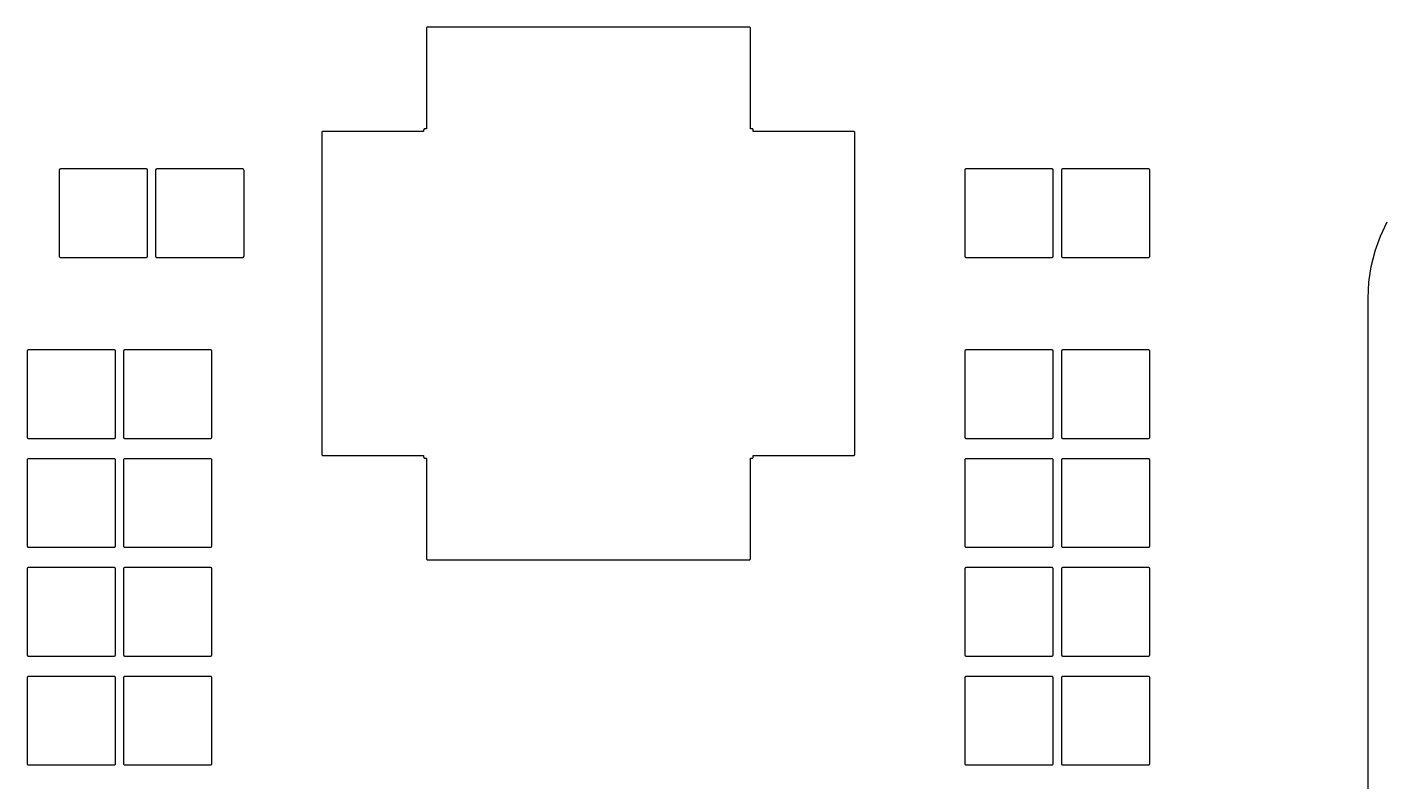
# Model space of a CAD drawing. Header units: inches. Extents: x -0.5 to 10, y -2.4 to 3.9.
# Drawn here: x 3.1665 to 3.6639, y 2.5038 to 2.7812 of the extents above; entities that cross this region are included whole.
import ezdxf

# ---------------------------------------------------------------- set-up
doc = ezdxf.new("R2010")
doc.units = ezdxf.units.IN

msp = doc.modelspace()

# ---------------------------------------------------------------- linework, layer by layer
for points in [[(3.2747, 2.74235), (3.2747, 2.62425), (3.274701, 2.624225), (3.274706, 2.624176), (3.274715, 2.624128), (3.274729, 2.624081), (3.274748, 2.624036), (3.274771, 2.623993), (3.274799, 2.623952), (3.27483, 2.623914), (3.274864, 2.62388), (3.274902, 2.623849), (3.274943, 2.623821), (3.274986, 2.623798), (3.275031, 2.623779), (3.275078, 2.623765), (3.275126, 2.623756), (3.275175, 2.623751), (3.2752, 2.62375), (3.31215, 2.62375), (3.31215, 2.62325), (3.312151, 2.623225), (3.312156, 2.623176), (3.312165, 2.623128), (3.312179, 2.623081), (3.312198, 2.623036), (3.312221, 2.622993), (3.312249, 2.622952), (3.31228, 2.622914), (3.312314, 2.62288), (3.312352, 2.622849), (3.312393, 2.622821), (3.312436, 2.622798), (3.312481, 2.622779), (3.312528, 2.622765), (3.312576, 2.622756), (3.312625, 2.622751), (3.312625, 2.622751), (3.31265, 2.62275), (3.31315, 2.62275), (3.31315, 2.5859), (3.313151, 2.585875), (3.313156, 2.585826), (3.313165, 2.585778), (3.313179, 2.585731), (3.313198, 2.585686), (3.313221, 2.585643), (3.313249, 2.585602), (3.31328, 2.585564), (3.313314, 2.58553), (3.313352, 2.585499), (3.313393, 2.585471), (3.313436, 2.585448), (3.313481, 2.585429), (3.313528, 2.585415), (3.313576, 2.585406), (3.313625, 2.585401), (3.31365, 2.5854), (3.43175, 2.5854), (3.431775, 2.585401), (3.431824, 2.585406), (3.431872, 2.585415), (3.431919, 2.585429), (3.431964, 2.585448), (3.432007, 2.585471), (3.432048, 2.585499), (3.432086, 2.58553), (3.43212, 2.585564), (3.432151, 2.585602), (3.432179, 2.585643), (3.432202, 2.585686), (3.432221, 2.585731), (3.432235, 2.585778), (3.432244, 2.585826), (3.432249, 2.585875), (3.43225, 2.5859), (3.43225, 2.62275), (3.43275, 2.62275), (3.432775, 2.622751), (3.432824, 2.622756), (3.432872, 2.622765), (3.432919, 2.622779), (3.432964, 2.622798), (3.433007, 2.622821), (3.433048, 2.622849), (3.433086, 2.62288), (3.43312, 2.622914), (3.433151, 2.622952), (3.433179, 2.622993), (3.433202, 2.623036), (3.433221, 2.623081), (3.433235, 2.623128), (3.433244, 2.623176), (3.433249, 2.623225), (3.43325, 2.62325), (3.43325, 2.62375), (3.4701, 2.62375), (3.470125, 2.623751), (3.470174, 2.623756), (3.470222, 2.623765), (3.470269, 2.623779), (3.470314, 2.623798), (3.470357, 2.623821), (3.470398, 2.623849), (3.470436, 2.62388), (3.47047, 2.623914), (3.470501, 2.623952), (3.470529, 2.623993), (3.470552, 2.624036), (3.470571, 2.624081), (3.470585, 2.624128), (3.470594, 2.624176), (3.470599, 2.624225), (3.4706, 2.62425), (3.4706, 2.74235), (3.470599, 2.742375), (3.470594, 2.742424), (3.470585, 2.742472), (3.470571, 2.742519), (3.470552, 2.742564), (3.470529, 2.742607), (3.470501, 2.742648), (3.47047, 2.742686), (3.470436, 2.74272), (3.470398, 2.742751), (3.470357, 2.742779), (3.470314, 2.742802), (3.470269, 2.742821), (3.470222, 2.742835), (3.470174, 2.742844), (3.470125, 2.742849), (3.4701, 2.74285), (3.43325, 2.74285), (3.43325, 2.74335), (3.433249, 2.743375), (3.433244, 2.743424), (3.433235, 2.743472), (3.433221, 2.743519), (3.433202, 2.743564), (3.433179, 2.743607), (3.433151, 2.743648), (3.43312, 2.743686), (3.433086, 2.74372), (3.433048, 2.743751), (3.433007, 2.743779), (3.432964, 2.743802), (3.432919, 2.743821), (3.432872, 2.743835), (3.432824, 2.743844), (3.432775, 2.743849), (3.43275, 2.74385), (3.43225, 2.74385), (3.43225, 2.7807), (3.432249, 2.780725), (3.432244, 2.780774), (3.432235, 2.780822), (3.432221, 2.780869), (3.432202, 2.780914), (3.432179, 2.780957), (3.432151, 2.780998), (3.43212, 2.781036), (3.432086, 2.78107), (3.432048, 2.781101), (3.432007, 2.781129), (3.431964, 2.781152), (3.431919, 2.781171), (3.431872, 2.781185), (3.431824, 2.781194), (3.431775, 2.781199), (3.43175, 2.7812), (3.31365, 2.7812), (3.313625, 2.781199), (3.313576, 2.781194), (3.313528, 2.781185), (3.313481, 2.781171), (3.313436, 2.781152), (3.313393, 2.781129), (3.313352, 2.781101), (3.313314, 2.78107), (3.31328, 2.781036), (3.313249, 2.780998), (3.313221, 2.780957), (3.313198, 2.780914), (3.313179, 2.780869), (3.313165, 2.780822), (3.313156, 2.780774), (3.313151, 2.780725), (3.31315, 2.7807), (3.31315, 2.74385), (3.31265, 2.74385), (3.312625, 2.743849), (3.312576, 2.743844), (3.312528, 2.743835), (3.312481, 2.743821), (3.312436, 2.743802), (3.312393, 2.743779), (3.312352, 2.743751), (3.312314, 2.74372), (3.31228, 2.743686), (3.312249, 2.743648), (3.312221, 2.743607), (3.312198, 2.743564), (3.312179, 2.743519), (3.312165, 2.743472), (3.312156, 2.743424), (3.312151, 2.743375), (3.31215, 2.74335), (3.31215, 2.74285), (3.2752, 2.74285), (3.275175, 2.742849), (3.275126, 2.742844), (3.275078, 2.742835), (3.275031, 2.742821), (3.274986, 2.742802), (3.274943, 2.742779), (3.274902, 2.742751), (3.274864, 2.74272), (3.27483, 2.742686), (3.274799, 2.742648), (3.274771, 2.742607), (3.274748, 2.742564), (3.274729, 2.742519), (3.274715, 2.742472), (3.274706, 2.742424), (3.274701, 2.742375)], [(3.178725, 2.696551), (3.178725, 2.696551), (3.17875, 2.69655), (3.21025, 2.69655), (3.210275, 2.696551), (3.210324, 2.696556), (3.210372, 2.696565), (3.210419, 2.696579), (3.210464, 2.696598), (3.210507, 2.696621), (3.210548, 2.696649), (3.210586, 2.69668), (3.21062, 2.696714), (3.210651, 2.696752), (3.210679, 2.696793), (3.210702, 2.696836), (3.210721, 2.696881), (3.210735, 2.696928), (3.210744, 2.696976), (3.210749, 2.697025), (3.21075, 2.69705), (3.21075, 2.72855), (3.210749, 2.728575), (3.210744, 2.728624), (3.210735, 2.728672), (3.210721, 2.728719), (3.210702, 2.728764), (3.210679, 2.728807), (3.210651, 2.728848), (3.21062, 2.728886), (3.210586, 2.72892), (3.210548, 2.728951), (3.210507, 2.728979), (3.210464, 2.729002), (3.210419, 2.729021), (3.210372, 2.729035), (3.210324, 2.729044), (3.210275, 2.729049), (3.21025, 2.72905), (3.17875, 2.72905), (3.178725, 2.729049), (3.178676, 2.729044), (3.178628, 2.729035), (3.178581, 2.729021), (3.178536, 2.729002), (3.178493, 2.728979), (3.178452, 2.728951), (3.178414, 2.72892), (3.17838, 2.728886), (3.178349, 2.728848), (3.178321, 2.728807), (3.178298, 2.728764), (3.178279, 2.728719), (3.178265, 2.728672), (3.178256, 2.728624), (3.178251, 2.728575), (3.17825, 2.72855), (3.17825, 2.69705), (3.178251, 2.697025), (3.178256, 2.696976), (3.178265, 2.696928), (3.178279, 2.696881), (3.178298, 2.696836), (3.178321, 2.696793), (3.178349, 2.696752), (3.17838, 2.696714), (3.178414, 2.69668), (3.178452, 2.696649), (3.178493, 2.696621), (3.178536, 2.696598), (3.178581, 2.696579), (3.178628, 2.696565), (3.178676, 2.696556)], [(3.214125, 2.696551), (3.214125, 2.696551), (3.21415, 2.69655), (3.24565, 2.69655), (3.245675, 2.696551), (3.245724, 2.696556), (3.245772, 2.696565), (3.245819, 2.696579), (3.245864, 2.696598), (3.245907, 2.696621), (3.245948, 2.696649), (3.245986, 2.69668), (3.24602, 2.696714), (3.246051, 2.696752), (3.246079, 2.696793), (3.246102, 2.696836), (3.246121, 2.696881), (3.246135, 2.696928), (3.246144, 2.696976), (3.246149, 2.697025), (3.24615, 2.69705), (3.24615, 2.72855), (3.246149, 2.728575), (3.246144, 2.728624), (3.246135, 2.728672), (3.246121, 2.728719), (3.246102, 2.728764), (3.246079, 2.728807), (3.246051, 2.728848), (3.24602, 2.728886), (3.245986, 2.72892), (3.245948, 2.728951), (3.245907, 2.728979), (3.245864, 2.729002), (3.245819, 2.729021), (3.245772, 2.729035), (3.245724, 2.729044), (3.245675, 2.729049), (3.24565, 2.72905), (3.21415, 2.72905), (3.214125, 2.729049), (3.214076, 2.729044), (3.214028, 2.729035), (3.213981, 2.729021), (3.213936, 2.729002), (3.213893, 2.728979), (3.213852, 2.728951), (3.213814, 2.72892), (3.21378, 2.728886), (3.213749, 2.728848), (3.213721, 2.728807), (3.213698, 2.728764), (3.213679, 2.728719), (3.213665, 2.728672), (3.213656, 2.728624), (3.213651, 2.728575), (3.21365, 2.72855), (3.21365, 2.69705), (3.213651, 2.697025), (3.213656, 2.696976), (3.213665, 2.696928), (3.213679, 2.696881), (3.213698, 2.696836), (3.213721, 2.696793), (3.213749, 2.696752), (3.21378, 2.696714), (3.213814, 2.69668), (3.213852, 2.696649), (3.213893, 2.696621), (3.213936, 2.696598), (3.213981, 2.696579), (3.214028, 2.696565), (3.214076, 2.696556)], [(3.511425, 2.696551), (3.511425, 2.696551), (3.51145, 2.69655), (3.54295, 2.69655), (3.542975, 2.696551), (3.543024, 2.696556), (3.543072, 2.696565), (3.543119, 2.696579), (3.543164, 2.696598), (3.543207, 2.696621), (3.543248, 2.696649), (3.543286, 2.69668), (3.54332, 2.696714), (3.543351, 2.696752), (3.543379, 2.696793), (3.543402, 2.696836), (3.543421, 2.696881), (3.543435, 2.696928), (3.543444, 2.696976), (3.543449, 2.697025), (3.54345, 2.69705), (3.54345, 2.72855), (3.543449, 2.728575), (3.543444, 2.728624), (3.543435, 2.728672), (3.543421, 2.728719), (3.543402, 2.728764), (3.543379, 2.728807), (3.543351, 2.728848), (3.54332, 2.728886), (3.543286, 2.72892), (3.543248, 2.728951), (3.543207, 2.728979), (3.543164, 2.729002), (3.543119, 2.729021), (3.543072, 2.729035), (3.543024, 2.729044), (3.542975, 2.729049), (3.54295, 2.72905), (3.51145, 2.72905), (3.511425, 2.729049), (3.511376, 2.729044), (3.511328, 2.729035), (3.511281, 2.729021), (3.511236, 2.729002), (3.511193, 2.728979), (3.511152, 2.728951), (3.511114, 2.72892), (3.51108, 2.728886), (3.511049, 2.728848), (3.511021, 2.728807), (3.510998, 2.728764), (3.510979, 2.728719), (3.510965, 2.728672), (3.510956, 2.728624), (3.510951, 2.728575), (3.51095, 2.72855), (3.51095, 2.69705), (3.510951, 2.697025), (3.510956, 2.696976), (3.510965, 2.696928), (3.510979, 2.696881), (3.510998, 2.696836), (3.511021, 2.696793), (3.511049, 2.696752), (3.51108, 2.696714), (3.511114, 2.69668), (3.511152, 2.696649), (3.511193, 2.696621), (3.511236, 2.696598), (3.511281, 2.696579), (3.511328, 2.696565), (3.511376, 2.696556)], [(3.546925, 2.696551), (3.546925, 2.696551), (3.54695, 2.69655), (3.57845, 2.69655), (3.578475, 2.696551), (3.578524, 2.696556), (3.578572, 2.696565), (3.578619, 2.696579), (3.578664, 2.696598), (3.578707, 2.696621), (3.578748, 2.696649), (3.578786, 2.69668), (3.57882, 2.696714), (3.578851, 2.696752), (3.578879, 2.696793), (3.578902, 2.696836), (3.578921, 2.696881), (3.578935, 2.696928), (3.578944, 2.696976), (3.578949, 2.697025), (3.57895, 2.69705), (3.57895, 2.72855), (3.578949, 2.728575), (3.578944, 2.728624), (3.578935, 2.728672), (3.578921, 2.728719), (3.578902, 2.728764), (3.578879, 2.728807), (3.578851, 2.728848), (3.57882, 2.728886), (3.578786, 2.72892), (3.578748, 2.728951), (3.578707, 2.728979), (3.578664, 2.729002), (3.578619, 2.729021), (3.578572, 2.729035), (3.578524, 2.729044), (3.578475, 2.729049), (3.57845, 2.72905), (3.54695, 2.72905), (3.546925, 2.729049), (3.546876, 2.729044), (3.546828, 2.729035), (3.546781, 2.729021), (3.546736, 2.729002), (3.546693, 2.728979), (3.546652, 2.728951), (3.546614, 2.72892), (3.54658, 2.728886), (3.546549, 2.728848), (3.546521, 2.728807), (3.546498, 2.728764), (3.546479, 2.728719), (3.546465, 2.728672), (3.546456, 2.728624), (3.546451, 2.728575), (3.54645, 2.72855), (3.54645, 2.69705), (3.546451, 2.697025), (3.546456, 2.696976), (3.546465, 2.696928), (3.546479, 2.696881), (3.546498, 2.696836), (3.546521, 2.696793), (3.546549, 2.696752), (3.54658, 2.696714), (3.546614, 2.69668), (3.546652, 2.696649), (3.546693, 2.696621), (3.546736, 2.696598), (3.546781, 2.696579), (3.546828, 2.696565), (3.546876, 2.696556)], [(3.166925, 2.630051), (3.166925, 2.630051), (3.16695, 2.63005), (3.19845, 2.63005), (3.198475, 2.630051), (3.198524, 2.630056), (3.198572, 2.630065), (3.198619, 2.630079), (3.198664, 2.630098), (3.198707, 2.630121), (3.198748, 2.630149), (3.198786, 2.63018), (3.19882, 2.630214), (3.198851, 2.630252), (3.198879, 2.630293), (3.198902, 2.630336), (3.198921, 2.630381), (3.198935, 2.630428), (3.198944, 2.630476), (3.198949, 2.630525), (3.19895, 2.63055), (3.19895, 2.66205), (3.198949, 2.662075), (3.198944, 2.662124), (3.198935, 2.662172), (3.198921, 2.662219), (3.198902, 2.662264), (3.198879, 2.662307), (3.198851, 2.662348), (3.19882, 2.662386), (3.198786, 2.66242), (3.198748, 2.662451), (3.198707, 2.662479), (3.198664, 2.662502), (3.198619, 2.662521), (3.198572, 2.662535), (3.198524, 2.662544), (3.198475, 2.662549), (3.19845, 2.66255), (3.16695, 2.66255), (3.166925, 2.662549), (3.166876, 2.662544), (3.166828, 2.662535), (3.166781, 2.662521), (3.166736, 2.662502), (3.166693, 2.662479), (3.166652, 2.662451), (3.166614, 2.66242), (3.16658, 2.662386), (3.166549, 2.662348), (3.166521, 2.662307), (3.166498, 2.662264), (3.166479, 2.662219), (3.166465, 2.662172), (3.166456, 2.662124), (3.166451, 2.662075), (3.16645, 2.66205), (3.16645, 2.63055), (3.166451, 2.630525), (3.166456, 2.630476), (3.166465, 2.630428), (3.166479, 2.630381), (3.166498, 2.630336), (3.166521, 2.630293), (3.166549, 2.630252), (3.16658, 2.630214), (3.166614, 2.63018), (3.166652, 2.630149), (3.166693, 2.630121), (3.166736, 2.630098), (3.166781, 2.630079), (3.166828, 2.630065), (3.166876, 2.630056)], [(3.202325, 2.630051), (3.202325, 2.630051), (3.20235, 2.63005), (3.23385, 2.63005), (3.233875, 2.630051), (3.233924, 2.630056), (3.233972, 2.630065), (3.234019, 2.630079), (3.234064, 2.630098), (3.234107, 2.630121), (3.234148, 2.630149), (3.234186, 2.63018), (3.23422, 2.630214), (3.234251, 2.630252), (3.234279, 2.630293), (3.234302, 2.630336), (3.234321, 2.630381), (3.234335, 2.630428), (3.234344, 2.630476), (3.234349, 2.630525), (3.23435, 2.63055), (3.23435, 2.66205), (3.234349, 2.662075), (3.234344, 2.662124), (3.234335, 2.662172), (3.234321, 2.662219), (3.234302, 2.662264), (3.234279, 2.662307), (3.234251, 2.662348), (3.23422, 2.662386), (3.234186, 2.66242), (3.234148, 2.662451), (3.234107, 2.662479), (3.234064, 2.662502), (3.234019, 2.662521), (3.233972, 2.662535), (3.233924, 2.662544), (3.233875, 2.662549), (3.23385, 2.66255), (3.20235, 2.66255), (3.202325, 2.662549), (3.202276, 2.662544), (3.202228, 2.662535), (3.202181, 2.662521), (3.202136, 2.662502), (3.202093, 2.662479), (3.202052, 2.662451), (3.202014, 2.66242), (3.20198, 2.662386), (3.201949, 2.662348), (3.201921, 2.662307), (3.201898, 2.662264), (3.201879, 2.662219), (3.201865, 2.662172), (3.201856, 2.662124), (3.201851, 2.662075), (3.20185, 2.66205), (3.20185, 2.63055), (3.201851, 2.630525), (3.201856, 2.630476), (3.201865, 2.630428), (3.201879, 2.630381), (3.201898, 2.630336), (3.201921, 2.630293), (3.201949, 2.630252), (3.20198, 2.630214), (3.202014, 2.63018), (3.202052, 2.630149), (3.202093, 2.630121), (3.202136, 2.630098), (3.202181, 2.630079), (3.202228, 2.630065), (3.202276, 2.630056)], [(3.511425, 2.630051), (3.511425, 2.630051), (3.51145, 2.63005), (3.54295, 2.63005), (3.542975, 2.630051), (3.543024, 2.630056), (3.543072, 2.630065), (3.543119, 2.630079), (3.543164, 2.630098), (3.543207, 2.630121), (3.543248, 2.630149), (3.543286, 2.63018), (3.54332, 2.630214), (3.543351, 2.630252), (3.543379, 2.630293), (3.543402, 2.630336), (3.543421, 2.630381), (3.543435, 2.630428), (3.543444, 2.630476), (3.543449, 2.630525), (3.54345, 2.63055), (3.54345, 2.66205), (3.543449, 2.662075), (3.543444, 2.662124), (3.543435, 2.662172), (3.543421, 2.662219), (3.543402, 2.662264), (3.543379, 2.662307), (3.543351, 2.662348), (3.54332, 2.662386), (3.543286, 2.66242), (3.543248, 2.662451), (3.543207, 2.662479), (3.543164, 2.662502), (3.543119, 2.662521), (3.543072, 2.662535), (3.543024, 2.662544), (3.542975, 2.662549), (3.54295, 2.66255), (3.51145, 2.66255), (3.511425, 2.662549), (3.511376, 2.662544), (3.511328, 2.662535), (3.511281, 2.662521), (3.511236, 2.662502), (3.511193, 2.662479), (3.511152, 2.662451), (3.511114, 2.66242), (3.51108, 2.662386), (3.511049, 2.662348), (3.511021, 2.662307), (3.510998, 2.662264), (3.510979, 2.662219), (3.510965, 2.662172), (3.510956, 2.662124), (3.510951, 2.662075), (3.51095, 2.66205), (3.51095, 2.63055), (3.510951, 2.630525), (3.510956, 2.630476), (3.510965, 2.630428), (3.510979, 2.630381), (3.510998, 2.630336), (3.511021, 2.630293), (3.511049, 2.630252), (3.51108, 2.630214), (3.511114, 2.63018), (3.511152, 2.630149), (3.511193, 2.630121), (3.511236, 2.630098), (3.511281, 2.630079), (3.511328, 2.630065), (3.511376, 2.630056)], [(3.546925, 2.630051), (3.546925, 2.630051), (3.54695, 2.63005), (3.57845, 2.63005), (3.578475, 2.630051), (3.578524, 2.630056), (3.578572, 2.630065), (3.578619, 2.630079), (3.578664, 2.630098), (3.578707, 2.630121), (3.578748, 2.630149), (3.578786, 2.63018), (3.57882, 2.630214), (3.578851, 2.630252), (3.578879, 2.630293), (3.578902, 2.630336), (3.578921, 2.630381), (3.578935, 2.630428), (3.578944, 2.630476), (3.578949, 2.630525), (3.57895, 2.63055), (3.57895, 2.66205), (3.578949, 2.662075), (3.578944, 2.662124), (3.578935, 2.662172), (3.578921, 2.662219), (3.578902, 2.662264), (3.578879, 2.662307), (3.578851, 2.662348), (3.57882, 2.662386), (3.578786, 2.66242), (3.578748, 2.662451), (3.578707, 2.662479), (3.578664, 2.662502), (3.578619, 2.662521), (3.578572, 2.662535), (3.578524, 2.662544), (3.578475, 2.662549), (3.57845, 2.66255), (3.54695, 2.66255), (3.546925, 2.662549), (3.546876, 2.662544), (3.546828, 2.662535), (3.546781, 2.662521), (3.546736, 2.662502), (3.546693, 2.662479), (3.546652, 2.662451), (3.546614, 2.66242), (3.54658, 2.662386), (3.546549, 2.662348), (3.546521, 2.662307), (3.546498, 2.662264), (3.546479, 2.662219), (3.546465, 2.662172), (3.546456, 2.662124), (3.546451, 2.662075), (3.54645, 2.66205), (3.54645, 2.63055), (3.546451, 2.630525), (3.546456, 2.630476), (3.546465, 2.630428), (3.546479, 2.630381), (3.546498, 2.630336), (3.546521, 2.630293), (3.546549, 2.630252), (3.54658, 2.630214), (3.546614, 2.63018), (3.546652, 2.630149), (3.546693, 2.630121), (3.546736, 2.630098), (3.546781, 2.630079), (3.546828, 2.630065), (3.546876, 2.630056)], [(3.166925, 2.590051), (3.166925, 2.590051), (3.16695, 2.59005), (3.19845, 2.59005), (3.198475, 2.590051), (3.198524, 2.590056), (3.198572, 2.590065), (3.198619, 2.590079), (3.198664, 2.590098), (3.198707, 2.590121), (3.198748, 2.590149), (3.198786, 2.59018), (3.19882, 2.590214), (3.198851, 2.590252), (3.198879, 2.590293), (3.198902, 2.590336), (3.198921, 2.590381), (3.198935, 2.590428), (3.198944, 2.590476), (3.198949, 2.590525), (3.19895, 2.59055), (3.19895, 2.62205), (3.198949, 2.622075), (3.198944, 2.622124), (3.198935, 2.622172), (3.198921, 2.622219), (3.198902, 2.622264), (3.198879, 2.622307), (3.198851, 2.622348), (3.19882, 2.622386), (3.198786, 2.62242), (3.198748, 2.622451), (3.198707, 2.622479), (3.198664, 2.622502), (3.198619, 2.622521), (3.198572, 2.622535), (3.198524, 2.622544), (3.198475, 2.622549), (3.19845, 2.62255), (3.16695, 2.62255), (3.166925, 2.622549), (3.166876, 2.622544), (3.166828, 2.622535), (3.166781, 2.622521), (3.166736, 2.622502), (3.166693, 2.622479), (3.166652, 2.622451), (3.166614, 2.62242), (3.16658, 2.622386), (3.166549, 2.622348), (3.166521, 2.622307), (3.166498, 2.622264), (3.166479, 2.622219), (3.166465, 2.622172), (3.166456, 2.622124), (3.166451, 2.622075), (3.16645, 2.62205), (3.16645, 2.59055), (3.166451, 2.590525), (3.166456, 2.590476), (3.166465, 2.590428), (3.166479, 2.590381), (3.166498, 2.590336), (3.166521, 2.590293), (3.166549, 2.590252), (3.16658, 2.590214), (3.166614, 2.59018), (3.166652, 2.590149), (3.166693, 2.590121), (3.166736, 2.590098), (3.166781, 2.590079), (3.166828, 2.590065), (3.166876, 2.590056)], [(3.202325, 2.590051), (3.202325, 2.590051), (3.20235, 2.59005), (3.23385, 2.59005), (3.233875, 2.590051), (3.233924, 2.590056), (3.233972, 2.590065), (3.234019, 2.590079), (3.234064, 2.590098), (3.234107, 2.590121), (3.234148, 2.590149), (3.234186, 2.59018), (3.23422, 2.590214), (3.234251, 2.590252), (3.234279, 2.590293), (3.234302, 2.590336), (3.234321, 2.590381), (3.234335, 2.590428), (3.234344, 2.590476), (3.234349, 2.590525), (3.23435, 2.59055), (3.23435, 2.62205), (3.234349, 2.622075), (3.234344, 2.622124), (3.234335, 2.622172), (3.234321, 2.622219), (3.234302, 2.622264), (3.234279, 2.622307), (3.234251, 2.622348), (3.23422, 2.622386), (3.234186, 2.62242), (3.234148, 2.622451), (3.234107, 2.622479), (3.234064, 2.622502), (3.234019, 2.622521), (3.233972, 2.622535), (3.233924, 2.622544), (3.233875, 2.622549), (3.23385, 2.62255), (3.20235, 2.62255), (3.202325, 2.622549), (3.202276, 2.622544), (3.202228, 2.622535), (3.202181, 2.622521), (3.202136, 2.622502), (3.202093, 2.622479), (3.202052, 2.622451), (3.202014, 2.62242), (3.20198, 2.622386), (3.201949, 2.622348), (3.201921, 2.622307), (3.201898, 2.622264), (3.201879, 2.622219), (3.201865, 2.622172), (3.201856, 2.622124), (3.201851, 2.622075), (3.20185, 2.62205), (3.20185, 2.59055), (3.201851, 2.590525), (3.201856, 2.590476), (3.201865, 2.590428), (3.201879, 2.590381), (3.201898, 2.590336), (3.201921, 2.590293), (3.201949, 2.590252), (3.20198, 2.590214), (3.202014, 2.59018), (3.202052, 2.590149), (3.202093, 2.590121), (3.202136, 2.590098), (3.202181, 2.590079), (3.202228, 2.590065), (3.202276, 2.590056)], [(3.511425, 2.590051), (3.511425, 2.590051), (3.51145, 2.59005), (3.54295, 2.59005), (3.542975, 2.590051), (3.543024, 2.590056), (3.543072, 2.590065), (3.543119, 2.590079), (3.543164, 2.590098), (3.543207, 2.590121), (3.543248, 2.590149), (3.543286, 2.59018), (3.54332, 2.590214), (3.543351, 2.590252), (3.543379, 2.590293), (3.543402, 2.590336), (3.543421, 2.590381), (3.543435, 2.590428), (3.543444, 2.590476), (3.543449, 2.590525), (3.54345, 2.59055), (3.54345, 2.62205), (3.543449, 2.622075), (3.543444, 2.622124), (3.543435, 2.622172), (3.543421, 2.622219), (3.543402, 2.622264), (3.543379, 2.622307), (3.543351, 2.622348), (3.54332, 2.622386), (3.543286, 2.62242), (3.543248, 2.622451), (3.543207, 2.622479), (3.543164, 2.622502), (3.543119, 2.622521), (3.543072, 2.622535), (3.543024, 2.622544), (3.542975, 2.622549), (3.54295, 2.62255), (3.51145, 2.62255), (3.511425, 2.622549), (3.511376, 2.622544), (3.511328, 2.622535), (3.511281, 2.622521), (3.511236, 2.622502), (3.511193, 2.622479), (3.511152, 2.622451), (3.511114, 2.62242), (3.51108, 2.622386), (3.511049, 2.622348), (3.511021, 2.622307), (3.510998, 2.622264), (3.510979, 2.622219), (3.510965, 2.622172), (3.510956, 2.622124), (3.510951, 2.622075), (3.51095, 2.62205), (3.51095, 2.59055), (3.510951, 2.590525), (3.510956, 2.590476), (3.510965, 2.590428), (3.510979, 2.590381), (3.510998, 2.590336), (3.511021, 2.590293), (3.511049, 2.590252), (3.51108, 2.590214), (3.511114, 2.59018), (3.511152, 2.590149), (3.511193, 2.590121), (3.511236, 2.590098), (3.511281, 2.590079), (3.511328, 2.590065), (3.511376, 2.590056)], [(3.546925, 2.590051), (3.546925, 2.590051), (3.54695, 2.59005), (3.57845, 2.59005), (3.578475, 2.590051), (3.578524, 2.590056), (3.578572, 2.590065), (3.578619, 2.590079), (3.578664, 2.590098), (3.578707, 2.590121), (3.578748, 2.590149), (3.578786, 2.59018), (3.57882, 2.590214), (3.578851, 2.590252), (3.578879, 2.590293), (3.578902, 2.590336), (3.578921, 2.590381), (3.578935, 2.590428), (3.578944, 2.590476), (3.578949, 2.590525), (3.57895, 2.59055), (3.57895, 2.62205), (3.578949, 2.622075), (3.578944, 2.622124), (3.578935, 2.622172), (3.578921, 2.622219), (3.578902, 2.622264), (3.578879, 2.622307), (3.578851, 2.622348), (3.57882, 2.622386), (3.578786, 2.62242), (3.578748, 2.622451), (3.578707, 2.622479), (3.578664, 2.622502), (3.578619, 2.622521), (3.578572, 2.622535), (3.578524, 2.622544), (3.578475, 2.622549), (3.57845, 2.62255), (3.54695, 2.62255), (3.546925, 2.622549), (3.546876, 2.622544), (3.546828, 2.622535), (3.546781, 2.622521), (3.546736, 2.622502), (3.546693, 2.622479), (3.546652, 2.622451), (3.546614, 2.62242), (3.54658, 2.622386), (3.546549, 2.622348), (3.546521, 2.622307), (3.546498, 2.622264), (3.546479, 2.622219), (3.546465, 2.622172), (3.546456, 2.622124), (3.546451, 2.622075), (3.54645, 2.62205), (3.54645, 2.59055), (3.546451, 2.590525), (3.546456, 2.590476), (3.546465, 2.590428), (3.546479, 2.590381), (3.546498, 2.590336), (3.546521, 2.590293), (3.546549, 2.590252), (3.54658, 2.590214), (3.546614, 2.59018), (3.546652, 2.590149), (3.546693, 2.590121), (3.546736, 2.590098), (3.546781, 2.590079), (3.546828, 2.590065), (3.546876, 2.590056)], [(3.166925, 2.550051), (3.166925, 2.550051), (3.16695, 2.55005), (3.19845, 2.55005), (3.198475, 2.550051), (3.198524, 2.550056), (3.198572, 2.550065), (3.198619, 2.550079), (3.198664, 2.550098), (3.198707, 2.550121), (3.198748, 2.550149), (3.198786, 2.55018), (3.19882, 2.550214), (3.198851, 2.550252), (3.198879, 2.550293), (3.198902, 2.550336), (3.198921, 2.550381), (3.198935, 2.550428), (3.198944, 2.550476), (3.198949, 2.550525), (3.19895, 2.55055), (3.19895, 2.58205), (3.198949, 2.582075), (3.198944, 2.582124), (3.198935, 2.582172), (3.198921, 2.582219), (3.198902, 2.582264), (3.198879, 2.582307), (3.198851, 2.582348), (3.19882, 2.582386), (3.198786, 2.58242), (3.198748, 2.582451), (3.198707, 2.582479), (3.198664, 2.582502), (3.198619, 2.582521), (3.198572, 2.582535), (3.198524, 2.582544), (3.198475, 2.582549), (3.19845, 2.58255), (3.16695, 2.58255), (3.166925, 2.582549), (3.166876, 2.582544), (3.166828, 2.582535), (3.166781, 2.582521), (3.166736, 2.582502), (3.166693, 2.582479), (3.166652, 2.582451), (3.166614, 2.58242), (3.16658, 2.582386), (3.166549, 2.582348), (3.166521, 2.582307), (3.166498, 2.582264), (3.166479, 2.582219), (3.166465, 2.582172), (3.166456, 2.582124), (3.166451, 2.582075), (3.16645, 2.58205), (3.16645, 2.55055), (3.166451, 2.550525), (3.166456, 2.550476), (3.166465, 2.550428), (3.166479, 2.550381), (3.166498, 2.550336), (3.166521, 2.550293), (3.166549, 2.550252), (3.16658, 2.550214), (3.166614, 2.55018), (3.166652, 2.550149), (3.166693, 2.550121), (3.166736, 2.550098), (3.166781, 2.550079), (3.166828, 2.550065), (3.166876, 2.550056)], [(3.202325, 2.550051), (3.202325, 2.550051), (3.20235, 2.55005), (3.23385, 2.55005), (3.233875, 2.550051), (3.233924, 2.550056), (3.233972, 2.550065), (3.234019, 2.550079), (3.234064, 2.550098), (3.234107, 2.550121), (3.234148, 2.550149), (3.234186, 2.55018), (3.23422, 2.550214), (3.234251, 2.550252), (3.234279, 2.550293), (3.234302, 2.550336), (3.234321, 2.550381), (3.234335, 2.550428), (3.234344, 2.550476), (3.234349, 2.550525), (3.23435, 2.55055), (3.23435, 2.58205), (3.234349, 2.582075), (3.234344, 2.582124), (3.234335, 2.582172), (3.234321, 2.582219), (3.234302, 2.582264), (3.234279, 2.582307), (3.234251, 2.582348), (3.23422, 2.582386), (3.234186, 2.58242), (3.234148, 2.582451), (3.234107, 2.582479), (3.234064, 2.582502), (3.234019, 2.582521), (3.233972, 2.582535), (3.233924, 2.582544), (3.233875, 2.582549), (3.23385, 2.58255), (3.20235, 2.58255), (3.202325, 2.582549), (3.202276, 2.582544), (3.202228, 2.582535), (3.202181, 2.582521), (3.202136, 2.582502), (3.202093, 2.582479), (3.202052, 2.582451), (3.202014, 2.58242), (3.20198, 2.582386), (3.201949, 2.582348), (3.201921, 2.582307), (3.201898, 2.582264), (3.201879, 2.582219), (3.201865, 2.582172), (3.201856, 2.582124), (3.201851, 2.582075), (3.20185, 2.58205), (3.20185, 2.55055), (3.201851, 2.550525), (3.201856, 2.550476), (3.201865, 2.550428), (3.201879, 2.550381), (3.201898, 2.550336), (3.201921, 2.550293), (3.201949, 2.550252), (3.20198, 2.550214), (3.202014, 2.55018), (3.202052, 2.550149), (3.202093, 2.550121), (3.202136, 2.550098), (3.202181, 2.550079), (3.202228, 2.550065), (3.202276, 2.550056)], [(3.511425, 2.550051), (3.511425, 2.550051), (3.51145, 2.55005), (3.54295, 2.55005), (3.542975, 2.550051), (3.543024, 2.550056), (3.543072, 2.550065), (3.543119, 2.550079), (3.543164, 2.550098), (3.543207, 2.550121), (3.543248, 2.550149), (3.543286, 2.55018), (3.54332, 2.550214), (3.543351, 2.550252), (3.543379, 2.550293), (3.543402, 2.550336), (3.543421, 2.550381), (3.543435, 2.550428), (3.543444, 2.550476), (3.543449, 2.550525), (3.54345, 2.55055), (3.54345, 2.58205), (3.543449, 2.582075), (3.543444, 2.582124), (3.543435, 2.582172), (3.543421, 2.582219), (3.543402, 2.582264), (3.543379, 2.582307), (3.543351, 2.582348), (3.54332, 2.582386), (3.543286, 2.58242), (3.543248, 2.582451), (3.543207, 2.582479), (3.543164, 2.582502), (3.543119, 2.582521), (3.543072, 2.582535), (3.543024, 2.582544), (3.542975, 2.582549), (3.54295, 2.58255), (3.51145, 2.58255), (3.511425, 2.582549), (3.511376, 2.582544), (3.511328, 2.582535), (3.511281, 2.582521), (3.511236, 2.582502), (3.511193, 2.582479), (3.511152, 2.582451), (3.511114, 2.58242), (3.51108, 2.582386), (3.511049, 2.582348), (3.511021, 2.582307), (3.510998, 2.582264), (3.510979, 2.582219), (3.510965, 2.582172), (3.510956, 2.582124), (3.510951, 2.582075), (3.51095, 2.58205), (3.51095, 2.55055), (3.510951, 2.550525), (3.510956, 2.550476), (3.510965, 2.550428), (3.510979, 2.550381), (3.510998, 2.550336), (3.511021, 2.550293), (3.511049, 2.550252), (3.51108, 2.550214), (3.511114, 2.55018), (3.511152, 2.550149), (3.511193, 2.550121), (3.511236, 2.550098), (3.511281, 2.550079), (3.511328, 2.550065), (3.511376, 2.550056)], [(3.546925, 2.550051), (3.546925, 2.550051), (3.54695, 2.55005), (3.57845, 2.55005), (3.578475, 2.550051), (3.578524, 2.550056), (3.578572, 2.550065), (3.578619, 2.550079), (3.578664, 2.550098), (3.578707, 2.550121), (3.578748, 2.550149), (3.578786, 2.55018), (3.57882, 2.550214), (3.578851, 2.550252), (3.578879, 2.550293), (3.578902, 2.550336), (3.578921, 2.550381), (3.578935, 2.550428), (3.578944, 2.550476), (3.578949, 2.550525), (3.57895, 2.55055), (3.57895, 2.58205), (3.578949, 2.582075), (3.578944, 2.582124), (3.578935, 2.582172), (3.578921, 2.582219), (3.578902, 2.582264), (3.578879, 2.582307), (3.578851, 2.582348), (3.57882, 2.582386), (3.578786, 2.58242), (3.578748, 2.582451), (3.578707, 2.582479), (3.578664, 2.582502), (3.578619, 2.582521), (3.578572, 2.582535), (3.578524, 2.582544), (3.578475, 2.582549), (3.57845, 2.58255), (3.54695, 2.58255), (3.546925, 2.582549), (3.546876, 2.582544), (3.546828, 2.582535), (3.546781, 2.582521), (3.546736, 2.582502), (3.546693, 2.582479), (3.546652, 2.582451), (3.546614, 2.58242), (3.54658, 2.582386), (3.546549, 2.582348), (3.546521, 2.582307), (3.546498, 2.582264), (3.546479, 2.582219), (3.546465, 2.582172), (3.546456, 2.582124), (3.546451, 2.582075), (3.54645, 2.58205), (3.54645, 2.55055), (3.546451, 2.550525), (3.546456, 2.550476), (3.546465, 2.550428), (3.546479, 2.550381), (3.546498, 2.550336), (3.546521, 2.550293), (3.546549, 2.550252), (3.54658, 2.550214), (3.546614, 2.55018), (3.546652, 2.550149), (3.546693, 2.550121), (3.546736, 2.550098), (3.546781, 2.550079), (3.546828, 2.550065), (3.546876, 2.550056)], [(3.166925, 2.510051), (3.166925, 2.510051), (3.16695, 2.51005), (3.19845, 2.51005), (3.198475, 2.510051), (3.198524, 2.510056), (3.198572, 2.510065), (3.198619, 2.510079), (3.198664, 2.510098), (3.198707, 2.510121), (3.198748, 2.510149), (3.198786, 2.51018), (3.19882, 2.510214), (3.198851, 2.510252), (3.198879, 2.510293), (3.198902, 2.510336), (3.198921, 2.510381), (3.198935, 2.510428), (3.198944, 2.510476), (3.198949, 2.510525), (3.19895, 2.51055), (3.19895, 2.54205), (3.198949, 2.542075), (3.198944, 2.542124), (3.198935, 2.542172), (3.198921, 2.542219), (3.198902, 2.542264), (3.198879, 2.542307), (3.198851, 2.542348), (3.19882, 2.542386), (3.198786, 2.54242), (3.198748, 2.542451), (3.198707, 2.542479), (3.198664, 2.542502), (3.198619, 2.542521), (3.198572, 2.542535), (3.198524, 2.542544), (3.198475, 2.542549), (3.19845, 2.54255), (3.16695, 2.54255), (3.166925, 2.542549), (3.166876, 2.542544), (3.166828, 2.542535), (3.166781, 2.542521), (3.166736, 2.542502), (3.166693, 2.542479), (3.166652, 2.542451), (3.166614, 2.54242), (3.16658, 2.542386), (3.166549, 2.542348), (3.166521, 2.542307), (3.166498, 2.542264), (3.166479, 2.542219), (3.166465, 2.542172), (3.166456, 2.542124), (3.166451, 2.542075), (3.16645, 2.54205), (3.16645, 2.51055), (3.166451, 2.510525), (3.166456, 2.510476), (3.166465, 2.510428), (3.166479, 2.510381), (3.166498, 2.510336), (3.166521, 2.510293), (3.166549, 2.510252), (3.16658, 2.510214), (3.166614, 2.51018), (3.166652, 2.510149), (3.166693, 2.510121), (3.166736, 2.510098), (3.166781, 2.510079), (3.166828, 2.510065), (3.166876, 2.510056)], [(3.202325, 2.510051), (3.202325, 2.510051), (3.20235, 2.51005), (3.23385, 2.51005), (3.233875, 2.510051), (3.233924, 2.510056), (3.233972, 2.510065), (3.234019, 2.510079), (3.234064, 2.510098), (3.234107, 2.510121), (3.234148, 2.510149), (3.234186, 2.51018), (3.23422, 2.510214), (3.234251, 2.510252), (3.234279, 2.510293), (3.234302, 2.510336), (3.234321, 2.510381), (3.234335, 2.510428), (3.234344, 2.510476), (3.234349, 2.510525), (3.23435, 2.51055), (3.23435, 2.54205), (3.234349, 2.542075), (3.234344, 2.542124), (3.234335, 2.542172), (3.234321, 2.542219), (3.234302, 2.542264), (3.234279, 2.542307), (3.234251, 2.542348), (3.23422, 2.542386), (3.234186, 2.54242), (3.234148, 2.542451), (3.234107, 2.542479), (3.234064, 2.542502), (3.234019, 2.542521), (3.233972, 2.542535), (3.233924, 2.542544), (3.233875, 2.542549), (3.23385, 2.54255), (3.20235, 2.54255), (3.202325, 2.542549), (3.202276, 2.542544), (3.202228, 2.542535), (3.202181, 2.542521), (3.202136, 2.542502), (3.202093, 2.542479), (3.202052, 2.542451), (3.202014, 2.54242), (3.20198, 2.542386), (3.201949, 2.542348), (3.201921, 2.542307), (3.201898, 2.542264), (3.201879, 2.542219), (3.201865, 2.542172), (3.201856, 2.542124), (3.201851, 2.542075), (3.20185, 2.54205), (3.20185, 2.51055), (3.201851, 2.510525), (3.201856, 2.510476), (3.201865, 2.510428), (3.201879, 2.510381), (3.201898, 2.510336), (3.201921, 2.510293), (3.201949, 2.510252), (3.20198, 2.510214), (3.202014, 2.51018), (3.202052, 2.510149), (3.202093, 2.510121), (3.202136, 2.510098), (3.202181, 2.510079), (3.202228, 2.510065), (3.202276, 2.510056)], [(3.511425, 2.510051), (3.511425, 2.510051), (3.51145, 2.51005), (3.54295, 2.51005), (3.542975, 2.510051), (3.543024, 2.510056), (3.543072, 2.510065), (3.543119, 2.510079), (3.543164, 2.510098), (3.543207, 2.510121), (3.543248, 2.510149), (3.543286, 2.51018), (3.54332, 2.510214), (3.543351, 2.510252), (3.543379, 2.510293), (3.543402, 2.510336), (3.543421, 2.510381), (3.543435, 2.510428), (3.543444, 2.510476), (3.543449, 2.510525), (3.54345, 2.51055), (3.54345, 2.54205), (3.543449, 2.542075), (3.543444, 2.542124), (3.543435, 2.542172), (3.543421, 2.542219), (3.543402, 2.542264), (3.543379, 2.542307), (3.543351, 2.542348), (3.54332, 2.542386), (3.543286, 2.54242), (3.543248, 2.542451), (3.543207, 2.542479), (3.543164, 2.542502), (3.543119, 2.542521), (3.543072, 2.542535), (3.543024, 2.542544), (3.542975, 2.542549), (3.54295, 2.54255), (3.51145, 2.54255), (3.511425, 2.542549), (3.511376, 2.542544), (3.511328, 2.542535), (3.511281, 2.542521), (3.511236, 2.542502), (3.511193, 2.542479), (3.511152, 2.542451), (3.511114, 2.54242), (3.51108, 2.542386), (3.511049, 2.542348), (3.511021, 2.542307), (3.510998, 2.542264), (3.510979, 2.542219), (3.510965, 2.542172), (3.510956, 2.542124), (3.510951, 2.542075), (3.51095, 2.54205), (3.51095, 2.51055), (3.510951, 2.510525), (3.510956, 2.510476), (3.510965, 2.510428), (3.510979, 2.510381), (3.510998, 2.510336), (3.511021, 2.510293), (3.511049, 2.510252), (3.51108, 2.510214), (3.511114, 2.51018), (3.511152, 2.510149), (3.511193, 2.510121), (3.511236, 2.510098), (3.511281, 2.510079), (3.511328, 2.510065), (3.511376, 2.510056)], [(3.546925, 2.510051), (3.546925, 2.510051), (3.54695, 2.51005), (3.57845, 2.51005), (3.578475, 2.510051), (3.578524, 2.510056), (3.578572, 2.510065), (3.578619, 2.510079), (3.578664, 2.510098), (3.578707, 2.510121), (3.578748, 2.510149), (3.578786, 2.51018), (3.57882, 2.510214), (3.578851, 2.510252), (3.578879, 2.510293), (3.578902, 2.510336), (3.578921, 2.510381), (3.578935, 2.510428), (3.578944, 2.510476), (3.578949, 2.510525), (3.57895, 2.51055), (3.57895, 2.54205), (3.578949, 2.542075), (3.578944, 2.542124), (3.578935, 2.542172), (3.578921, 2.542219), (3.578902, 2.542264), (3.578879, 2.542307), (3.578851, 2.542348), (3.57882, 2.542386), (3.578786, 2.54242), (3.578748, 2.542451), (3.578707, 2.542479), (3.578664, 2.542502), (3.578619, 2.542521), (3.578572, 2.542535), (3.578524, 2.542544), (3.578475, 2.542549), (3.57845, 2.54255), (3.54695, 2.54255), (3.546925, 2.542549), (3.546876, 2.542544), (3.546828, 2.542535), (3.546781, 2.542521), (3.546736, 2.542502), (3.546693, 2.542479), (3.546652, 2.542451), (3.546614, 2.54242), (3.54658, 2.542386), (3.546549, 2.542348), (3.546521, 2.542307), (3.546498, 2.542264), (3.546479, 2.542219), (3.546465, 2.542172), (3.546456, 2.542124), (3.546451, 2.542075), (3.54645, 2.54205), (3.54645, 2.51055), (3.546451, 2.510525), (3.546456, 2.510476), (3.546465, 2.510428), (3.546479, 2.510381), (3.546498, 2.510336), (3.546521, 2.510293), (3.546549, 2.510252), (3.54658, 2.510214), (3.546614, 2.51018), (3.546652, 2.510149), (3.546693, 2.510121), (3.546736, 2.510098), (3.546781, 2.510079), (3.546828, 2.510065), (3.546876, 2.510056)]]:
    msp.add_lwpolyline(points, close=True)
msp.add_lwpolyline([(3.65915, 2.411196), (3.65915, 2.6816), (3.65915, 2.68161), (3.659151, 2.681625), (3.659435, 2.687412), (3.659437, 2.687439), (3.65944, 2.687461), (3.66029, 2.693193), (3.660294, 2.693217), (3.6603, 2.693242), (3.661708, 2.698863), (3.661715, 2.698889), (3.661722, 2.69891), (3.663674, 2.704366), (3.663684, 2.70439), (3.663693, 2.704411), (3.666171, 2.70965)])

doc.saveas('drawing.dxf')
